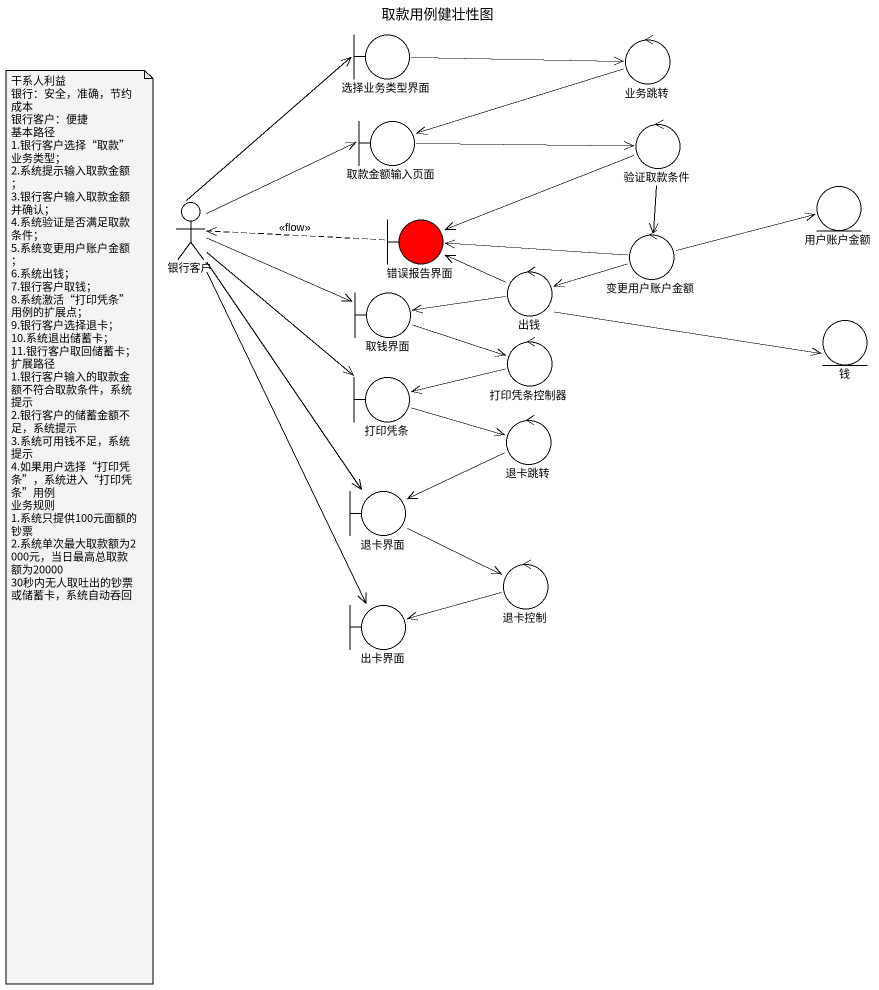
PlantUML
@startuml
title 取款用例健壮性图
boundary 选择业务类型界面
control 业务跳转
boundary 取款金额输入页面
control 验证取款条件
actor 银行客户
boundary 错误报告界面 #FF0000
entity 用户账户金额
control 变更用户账户金额
boundary 取钱界面
control 出钱
control 打印凭条控制器
entity 钱
boundary 打印凭条
control 退卡跳转
boundary 退卡界面
control 退卡控制
boundary 出卡界面
选择业务类型界面 -right-> 业务跳转
业务跳转 -left-> 取款金额输入页面
取款金额输入页面 -right-> 验证取款条件
验证取款条件 -left-> 错误报告界面
验证取款条件 --> 变更用户账户金额
银行客户 -up-> 选择业务类型界面
银行客户 -right-> 取款金额输入页面
银行客户 -right-> 取钱界面
银行客户 --> 打印凭条
银行客户 --> 退卡界面
银行客户 --> 出卡界面
错误报告界面 .left.> 银行客户 : <<flow>>
变更用户账户金额 -left-> 错误报告界面
变更用户账户金额 -right-> 用户账户金额
变更用户账户金额 -left-> 出钱
取钱界面 -right-> 打印凭条控制器
出钱 -left-> 错误报告界面
出钱 -left-> 取钱界面
出钱 -right-> 钱
打印凭条控制器 -left-> 打印凭条
打印凭条 -right-> 退卡跳转
退卡跳转 -left-> 退卡界面
退卡界面 -right-> 退卡控制
退卡控制 -left-> 出卡界面
note as N1
  干系人利益
  银行：安全，准确，节约成本
  银行客户：便捷
  基本路径
  1.银行客户选择“取款”业务类型；
  2.系统提示输入取款金额；
  3.银行客户输入取款金额并确认；
  4.系统验证是否满足取款条件；
  5.系统变更用户账户金额；
  6.系统出钱；
  7.银行客户取钱；
  8.系统激活“打印凭条”用例的扩展点；
  9.银行客户选择退卡；
  10.系统退出储蓄卡；
  11.银行客户取回储蓄卡；
  扩展路径
  1.银行客户输入的取款金额不符合取款条件，系统提示
  2.银行客户的储蓄金额不足，系统提示
  3.系统可用钱不足，系统提示
  4.如果用户选择“打印凭条”，系统进入“打印凭条”用例
  业务规则
  1.系统只提供100元面额的钞票
  2.系统单次最大取款额为2000元，当日最高总取款额为20000
  30秒内无人取吐出的钞票或储蓄卡，系统自动吞回
end note
@enduml
